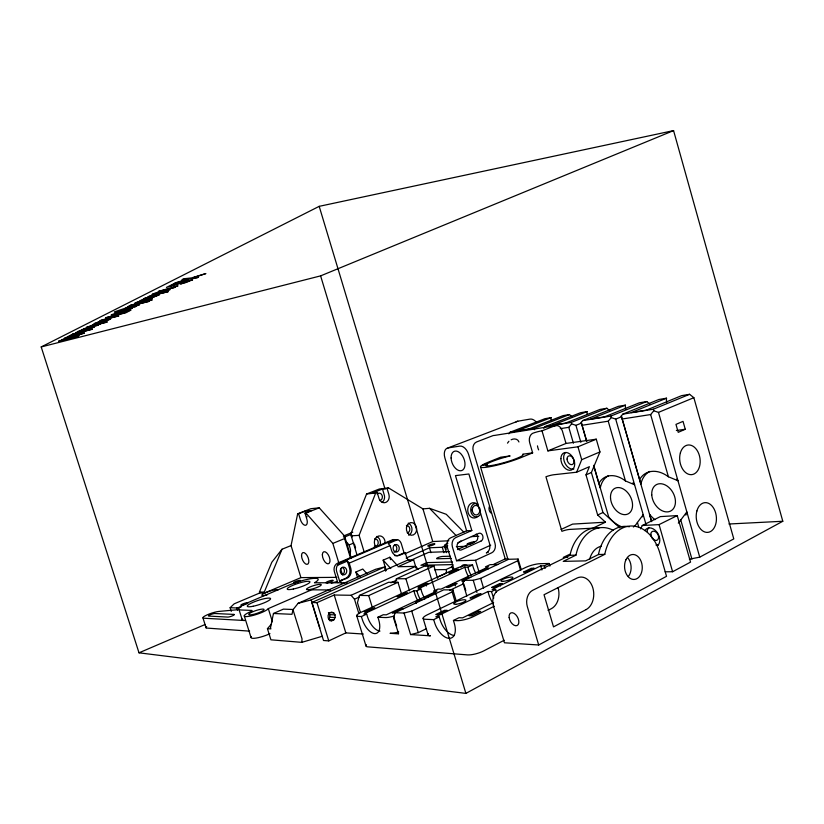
<?xml version="1.0" encoding="UTF-8"?>
<svg xmlns="http://www.w3.org/2000/svg" width="824" height="824" viewBox="0 0 824 824"><rect width="100%" height="100%" fill="white"/><g stroke="black" fill="none" stroke-linecap="round" stroke-linejoin="round"><path stroke-width="1.24" d="M271.539 623.964L267.44 628.661L270.921 639.815L301.8 642.349L302.037 638.919L292.994 609.729L298.082 603.333L375.569 569.302L385.086 566.799L311.194 599.903L298.082 603.333M520.583 570.28L517.771 560.763L518.09 559.043L508.645 559.28L463.974 580.312L462.985 583.124L466.848 596.04M293.344 609.503L283.384 609.132L273.455 613.489L270.519 627.764L270.869 628.887L267.44 628.661M336.82 577.356L300.935 577.614L291.047 545.591L297.67 513.805L310.895 508.686L319.238 507.842L344.504 535.971L351.251 558.075M292.994 609.729L291.984 614.302L273.455 613.489M401.679 594.475L397.982 582.3L388.547 582.3L359.429 595.412L357.462 602.663L360.438 612.397M394.974 583.557L396.396 578.767L424.247 566.222L433.898 566.026L437.596 578.324M398.589 633.728L393.553 617.918L395.129 612.716L404.048 613.046L411.722 611.089L452.139 591.91L452.891 589.912L443.734 589.84L394.531 612.994L392.183 612.912L400.66 608.926L403.018 608.998M425.771 565.635L426.884 562.596L452.551 561.989M364.27 552.307L359.109 535.363L375.692 492.979L377.145 492.412L379.164 498.953A6.417 5.294 83.9 0 0 386.013 502.331A6.417 5.294 83.9 0 0 388.887 494.369L387.115 488.488L382.501 489.023L372.561 492.927L377.145 492.412M357.039 555.005L351.189 535.837L351.117 533.252L366.577 494.009L379.359 488.993L388.547 487.921L422.949 508.892L429.551 508.315L446.237 514.289L463.891 532.253M576.625 472.214L589.387 466.693L586.008 474.882L597.658 515L605.475 522.179L592.899 528.163L569.899 529.399A6.602 1.288 -15.3 0 0 561.906 531.326L545.941 476.766A6.623 0.978 -15.7 0 1 553.913 474.727L576.625 472.214L581.703 459.699L577.954 446.804L547.867 450.882L542.017 430.849L541.131 430.983A6.633 0.731 -16 0 0 533.159 433.115L532.18 433.599A7.859 5.902 81 0 0 529.708 442.849L532.644 452.87L520.48 457.835A24.844 3.111 -16.1 0 1 491.732 466.343A24.844 3.111 -16.1 0 1 481.422 465.612L486.139 464.489A19.611 2.451 -16.1 0 0 503.928 462.666A19.611 2.451 -16.1 0 0 522.715 454.22L532.644 452.87M300.935 577.614L264.556 593.074L264.257 592.116L282.014 549.237L291.047 545.591M453.303 571.156L452.005 566.819L452.922 564.605L420.92 565.274L426.884 562.596M264.556 593.074L259.735 593.002L259.436 592.054L271.827 562.246L282.014 549.237M619.854 527.906L602.972 512.507L591.385 472.523L599.954 451.923L596.267 439.192L566.006 443.446L547.867 450.882M640.67 528.884L642.256 525.516L660.364 516.617L677.246 515.587L690.543 562.112L672.6 571.732L665.133 571.815M337.459 565.326L347.388 561.082L349.201 563.142L350.797 568.354A7.787 6.54 89.7 0 1 346.914 578.314L339.581 581.002L336.686 571.578A6.664 5.614 89.6 0 1 337.459 565.326L339.467 563.049L393.944 539.833L397.59 539.648A6.438 5.263 87.2 0 1 401.319 543.758L404.069 552.842L405.284 552.801L406.51 556.839A6.407 5.191 87.6 0 0 410.002 560.856M333.875 619.803L335.131 617.557L335.049 614.889L333.668 612.809L331.506 612.119L329.384 613.077L328.117 615.332L328.189 618.01L329.579 620.091L331.753 620.771L333.875 619.803L328.611 619.545L329.868 617.32L329.796 614.663L328.416 612.603M507.502 443.137L508.902 441.262M508.82 433.826L510.128 432.209L544.973 418.685L551.071 417.655A10.084 6.86 67.7 0 0 551.101 419.962M543.84 428.295L545.22 426.605L580.518 412.721L587.079 411.609A10.465 7.375 67 0 0 587.079 414.009M560.279 428.655L568.787 427.326L571.629 423.855L571.269 422.413L606.866 408.261L609.678 410.64M586.544 441.067L581.208 422.362L582.661 420.611L618.371 406.345L625.437 405.151A10.877 7.952 66.1 0 0 625.684 409.363M581.971 425.297L608.236 421.188L611.233 417.583L610.79 416.089L582.661 420.611M651.259 520.387L621.296 415.966L622.82 414.142L658.901 399.486L666.523 398.198A11.32 8.58 65 0 0 666.729 402.586M621.296 415.966L622.213 418.994L650.641 414.554L653.793 410.795L653.278 409.24L622.82 414.142M633.399 527.01A28.716 19.735 62.5 0 0 637.416 522.457L643.214 514.722A28.655 19.755 62.4 0 1 642.669 516.792M678.296 523.096A29.952 21.3 60.9 0 0 680.758 519.995L686.856 511.931A29.88 21.321 60.9 0 1 685.856 515.124M393.553 617.918L394.212 617.423M231.266 611.367L230.123 607.71L234.15 603.848L259.735 593.002M465.89 693.396L782.8 521.262L673.569 130.604L319.197 206.34L41.2 346.935L138.998 652.824L465.89 693.396L319.197 206.34M538.69 644.986L666.523 576.316L659.9 553.264A41.2 29.118 86.1 0 0 631.133 525.99A41.2 29.118 86.1 0 0 604.785 554.346L532.675 590.314A12.597 9.445 88.5 0 0 527.319 606.588L538.69 644.986L504.463 642.782L493.422 605.743A12.154 9.301 88.9 0 1 498.757 590.046L569.992 555.304A39.82 28.799 86.4 0 1 598.904 527.999M689.379 559.177L699.741 557.148L733.782 538.896L693.849 397.683L689.575 394.305L681.633 395.644L646.284 410.146L631.287 412.556L666.523 398.198M504.185 640.248L483.853 650.857A12.03 3.265 -16.3 0 1 467.414 654.895L367.772 646.85A10.702 2.585 -17.5 0 1 366.474 644.801M548.063 610.378L551.4 608.648A16.233 12.103 88 0 0 558.095 587.811M642.256 525.516L659.076 524.61L677.246 515.587M494.307 606.196L473.573 616.506A12.051 2.915 -16.4 0 1 457.124 620.637L453.437 620.482L454.292 623.325A16.655 9.064 64.1 0 1 449.07 638.342A16.655 9.064 64.1 0 1 434.536 622.419L433.692 619.638L425.442 619.277A11.618 2.719 -16.8 0 1 427.378 614.766L525.588 567.489A10.959 2.379 -15.6 0 1 540.441 563.668L549.134 563.492L549.896 566.088M629.351 526.752A40.953 29.067 86.2 0 0 598.471 554.521L585.637 560.886L563.225 561.371L575.966 555.139A40.057 28.861 86.4 0 1 613.272 530.347M453.437 620.482L459.03 617.722L462.604 617.866L493.627 602.54M404.048 613.046L410.589 634.583L418.252 632.657L426.296 628.722M496.419 592.199L495.626 589.521L491.506 591.519L488.024 591.488L435.834 616.805L439.223 616.939L440.067 619.72A16.593 9.095 64 0 0 454.498 635.551M549.134 563.492L544.334 565.82L540.781 565.882L492.134 589.49L495.626 589.521M433.692 619.638L439.223 616.939M499.735 583.567L491.64 587.481L494.318 587.502L502.424 583.567L499.735 583.567L500.456 585.998M463.974 580.312L473.233 580.281L480.66 578.376L517.771 560.763M449.78 590.303L463.613 583.763M475.716 572.938A14.152 8.292 64.5 0 1 473.254 567.396L472.533 565.006L469.412 565.068A10.104 2.05 -16.4 0 0 455.806 568.611L361.067 612.284A10.722 2.307 -17.4 0 0 358.45 616.404L361.386 616.537L362.169 619.082A15.172 7.622 65.7 0 0 374.766 633.625A15.172 7.622 65.7 0 0 378.71 619.844L377.907 617.238L383.263 614.735L386.25 614.848L437.05 591.004L433.98 590.973L434.485 592.652M433.98 590.973L437.977 589.098L441.067 589.119L488.601 566.799L485.439 566.861L490.126 564.656L497.933 564.502M416.161 568.23L413.617 559.784L408.086 559.939L311.791 602.509L323.513 640.495L328.766 640.897L345.833 632.894L363.312 634.027M597.658 515L602.972 512.507M493.895 564.224L505.236 558.899L507.759 558.837M454.693 583.526L446.762 587.255L449.193 587.265L457.124 583.526L454.693 583.526L455.404 585.905M561.082 529.461L572.546 524.115L605.475 522.179M424.762 598.224A14.626 8.003 65.1 0 1 421.589 591.436L420.848 588.975L416.882 590.808L413.947 590.777L363.837 613.962L366.68 614.076L367.463 616.62A15.12 7.653 65.7 0 0 379.977 631.081M472.533 565.006L467.888 567.159L464.88 567.211L417.902 588.954L420.848 588.975M361.386 616.537L366.68 614.076M437.503 577.202L445.279 573.617A2.317 1.844 88.1 0 0 446.34 570.651L446.021 569.569L434.485 569.745M471.812 530.512L455.765 537.588A7.313 5.768 86.5 0 0 452.407 546.909L456.558 560.742L475.52 560.269L491.743 552.791A7.416 5.747 86.3 0 0 495.008 543.356L468.65 454.57A9.795 5.974 68.4 0 0 459.823 446.103L447.978 447.937A9.661 5.82 68.5 0 0 444.898 457.979L466.621 530.811L471.812 530.512L455.466 475.623L468.887 473.985L489.569 543.593A7.375 5.727 86.3 0 1 486.315 552.966L488.436 551.987M425.761 583.505L417.964 587.11L420.219 587.121L428.037 583.505L425.761 583.505L426.492 585.926M446.021 569.569L452.005 566.819M456.558 560.742L490.733 545.158M359.429 595.412L368.699 595.567L397.982 582.3M396.396 578.767L405.882 578.716L433.898 566.026M311.791 602.509L316.972 602.653L334.204 595.01L351.065 595.278L354.474 599.202L359.161 597.091M390.834 582.795L396.694 580.148M351.065 595.278L415.543 566.387L418.118 569.168M457.444 549.577L475.726 541.358A4.058 3.172 86 0 0 477.745 538A4.058 3.172 86 0 0 476.19 534.096M446.454 552.646L444.816 547.157L447.762 545.838M411.784 559.836L428.696 552.337L449.265 551.606M413.617 559.784L397.951 566.737L415.543 566.387M406.15 558.054L429.469 547.785L442.282 547.26L445.279 545.921L446.258 549.206M466.621 530.811L450.615 537.856A7.272 5.758 86.5 0 0 447.267 547.126L454.168 570.146M685.269 429.263L678.224 432.343L675.968 424.391L683.024 421.363L685.269 429.263L676.36 430.499M339.581 581.002L345.73 578.324A7.777 6.53 89.7 0 0 349.613 568.375L347.388 561.082M404.069 552.842L398.332 555.355A7.519 6.149 87.3 0 1 394.531 555.479M405.284 552.801L399.547 555.314A7.529 6.149 87.3 0 1 391.616 550.71L390.071 545.622L388.238 543.644L397.59 539.648M404.615 553.862L432.755 541.553L448.864 540.781M586.008 474.882L591.385 472.523M347.11 582.774L314.459 582.774A20.59 3.615 -17.8 0 0 313.058 578.427A20.59 3.615 -17.8 0 0 288.462 585.37L249.167 602.128A21.156 3.76 -18.2 0 0 241.288 609.997L251.732 610.419A3.44 0.628 -18.4 0 1 250.475 611.717A12.731 2.348 -18.3 0 0 249.394 616.239A12.731 2.348 -18.3 0 0 268.305 608.606L308.825 590.993A3.389 0.618 -17.8 0 1 313.264 589.819L330.496 589.984M357.595 577.717L355.865 572.041L362.766 569.034L367.01 573.813M386.178 570.383L383.15 560.155L389.834 557.251L397.508 565.625M73.006 334.493L72.543 334.719L73.161 334.596M138.998 652.824L205.011 624.541M349.201 563.142L390.071 545.622M581.703 459.699L599.954 451.923M345.915 541.378L349.118 544.963L353.805 543.006M653.793 410.795L658.479 412.381L693.849 397.683M577.954 446.804L596.267 439.192M297.67 513.805L298.587 513.723L300.379 519.542A6.365 3.121 68.9 0 0 305.271 525.3A6.365 3.121 68.9 0 0 306.971 519.614L304.993 513.105L305.931 513.022L332.844 543.418L344.566 538.577L344.504 535.971M41.2 346.935L320.608 275.875L673.569 130.604M343.361 536.084L352.796 532.201M653.278 409.24L689.575 394.305M343.876 537.32L350.9 534.426M611.233 417.583L615.703 419.117L621.554 416.728M610.79 416.089L646.778 401.546L649.971 404.162M571.629 423.855L575.924 425.339L581.703 423.021M625.437 405.151L590.551 419.128L604.404 416.892L639.424 402.792L646.778 401.546M542.017 430.849L554.82 425.781A7.818 5.789 80.8 0 1 562.401 431.065L566.006 443.446M387.115 488.488L388.547 487.921M587.079 411.609L552.585 425.215L565.419 423.145L600.047 409.415L606.866 408.261M510.128 432.209L534.302 428.315L569.456 414.544L572.103 416.841M298.587 513.723L305.23 511.148L311.668 510.509L304.993 513.105M305.931 513.022L319.238 507.842M551.071 417.655L517.019 430.901L528.926 428.985L563.122 415.615L569.456 414.544M511.158 439.779C513.846 438.275 517.894 438.667 518.945 441.973M447.978 447.937L517.781 421.208L530.007 419.117A9.363 6.201 68 0 1 536.125 421.96M301.8 642.349L322.297 636.262M462.985 583.124L463.613 583.165M230.123 607.71L236.756 607.957L241.432 606.732M331.258 583.083L337.294 581.486M99.333 322.668L105.905 320.845A6.736 0.536 -15.9 0 0 109.355 319.64L110.684 318.909L102.022 320.691L93.854 323.657L104.597 321.896L100.24 323.636L107.357 321.854L106.42 322.318L86.623 327.272L99.189 322.884M486.953 463.933L482.246 465.066A24.844 3.111 -16.1 0 1 488.642 462.037L500.642 457.217L510.108 455.929A19.611 2.451 -16.1 0 0 486.953 463.933L487.684 466.405M545.22 426.605L571.269 422.413M556.602 425.483L494.452 435.443A7.323 5.634 80.9 0 0 492.711 435.731L476.622 441.942A7.395 5.758 81.2 0 0 473.285 451.119L505.236 558.899M366.577 494.009L375.692 492.979M238.991 609.595L218.854 611.429A9.517 1.658 -18.6 0 0 206.937 614.951A9.517 1.658 -18.6 0 0 203.827 618.216L244.573 620.513A21.136 3.955 -18.3 0 1 242.153 618.917M351.189 535.837L359.109 535.363M471.41 536.63L478.785 536.249M728.941 524.002L782.8 521.262M444.816 547.157L447.37 547.043M456.321 546.683L466.549 546.261M450.162 556.21L442.519 556.447A3.471 0.659 -16.6 0 0 437.843 557.673A3.471 0.659 -16.6 0 0 437.317 558.785L451.284 558.394M569.992 555.304L575.966 555.139M598.471 554.521L604.785 554.346M567.788 557.292L563.276 557.405L567.788 555.211A6.592 1.421 -15.1 0 1 569.837 554.367M488.096 568.951L485.624 568.993L478.002 572.567L480.464 572.546M436.123 593.414L433.712 593.383L425.575 597.215L427.975 597.256M259.436 592.054L264.257 592.116M329.466 612.644L333.668 612.809M329.796 614.663L335.049 614.889M377.907 617.238L385.261 617.557A11.072 2.462 -17.2 0 0 393.913 616.095M329.868 617.32L335.131 617.557M329.651 620.668L331.753 620.771M398.394 633.831L390.061 633.306A11.062 2.616 -17.2 0 0 398.723 631.915M410.589 634.583L430.437 635.809A11.608 2.884 -16.7 0 1 428.49 633.687M249.62 631.143L206.937 628.084A9.507 1.741 -18.7 0 1 206.7 626.601M445.279 545.921L444.486 545.745A8.58 1.545 -16.4 0 1 447.906 543.201M622.213 418.994L639.609 479.558A29.952 21.3 60.9 0 1 668.408 476.766L677.967 480.742A29.88 21.321 60.9 0 0 676.535 479.146M593.568 465.323L598.842 483.513A28.716 19.735 62.5 0 1 625.457 480.938L634.593 484.759A28.655 19.755 62.4 0 0 632.904 482.864M429.551 508.315L456.166 535.61M383.15 560.155L390.813 568.591M355.865 572.041L360.098 576.841M598.842 483.513L600.294 487.932A28.655 19.755 62.4 0 1 608.483 475.685M581.208 422.362L586.853 441.53M202.992 618L206.093 627.857M244.254 615.868L251.032 637.508M238.919 609.266L242.194 619.71M236.756 607.957L237.446 610.151M394.016 617.629L396.674 626.219M305.23 511.148L306.188 514.248M268.305 608.606L272.425 621.832M316.972 602.653L328.766 640.897M311.194 599.903L319.887 628.084M354.474 599.202L358.893 613.643M356.648 615.518L365.918 645.8M332.844 543.418L338.777 562.782M340.631 568.838L342.485 574.894M340.755 581.002L341.466 583.33M337.747 582.63L334.359 571.609A6.644 5.603 89.7 0 1 337.727 563.091L392.131 539.926A6.417 5.253 87.2 0 1 395.386 539.854M334.204 595.01L345.833 632.894M351.117 533.252L352.229 536.929M354.474 544.262L355.587 547.929M368.699 595.567L372.366 607.566M344.566 538.577L350.437 557.817M320.608 275.875L385.035 488.982M423.093 618.299L428.068 634.738M405.882 578.716L409.549 590.839M411.722 611.089L418.252 632.657M389.834 557.251L390.576 559.692M384.581 567.582L385.673 571.187M429.469 547.785L430.942 552.688M416.882 590.808L417.624 593.28A14.657 7.972 65.2 0 0 420.147 599.038M651.702 521.644L649.518 514.31A29.88 21.321 60.9 0 0 654.946 519.697M473.233 580.281L476.869 592.446M467.888 567.159L468.609 569.559A14.193 8.261 64.6 0 0 471.081 575.121M442.282 547.26L443.92 552.729M452.891 589.912L456.218 600.995M452.139 591.91L455.301 602.437M422.949 508.892L432.755 541.553M491.506 591.519L492.309 594.207A16.047 9.425 63.3 0 0 493.782 598.039M475.52 560.269L479.177 572.536M480.66 578.376L483.564 588.109M349.118 544.963L350.406 549.278A6.098 5.129 88.2 0 1 349.695 554.14M518.09 559.043L521.231 569.693M480.608 467.105L507.965 559.393M463.974 584.401L465.797 590.561M382.501 489.023L384.046 494.256A6.386 5.274 83.9 0 1 382.14 502.352M544.334 565.82L545.097 568.426M594.279 467.177L608.699 516.926A28.655 19.755 62.4 0 0 622.429 527.03M575.924 425.339L580.848 442.323M568.787 427.326L573.401 443.209M608.236 421.188L625.457 480.938M637.416 522.457L638.816 527.308M659.076 524.61L672.6 571.732M615.703 419.117L645.985 524.373M658.479 412.381L699.741 557.148M650.641 414.554L668.408 476.766M680.758 519.995L691.933 559.115M639.609 479.558L640.856 484.172A29.88 21.321 60.9 0 1 649.868 471.39M534.302 428.315L534.601 429.716M394.861 544.901A3.749 3.069 87.3 0 1 396.797 548.969A3.749 3.069 87.3 0 1 394.006 552.101M342.351 567.448A3.873 3.265 89.8 0 1 344.401 570.774A3.873 3.265 89.8 0 1 342.784 574.41M267.089 594.949A8.425 1.463 -18.1 0 1 262.073 594.691A8.425 1.463 -18.1 0 1 271.251 590.684A8.425 1.463 -18.1 0 1 277.801 590.272M307.012 516.936A6.335 3.141 68.9 0 1 306.837 516.308M460.863 540.904A8.58 1.545 -16.4 0 1 457.876 542.934M471.781 543.603A3.863 0.711 -16.3 0 1 467.043 544.252A3.863 0.711 -16.3 0 1 471.503 542.244A3.863 0.711 -16.3 0 1 474.099 542.563M473.151 543.078A3.863 0.711 -16.3 0 1 472.502 543.346M406.397 525.568A3.667 2.987 86 0 1 409.786 528.771A3.667 2.987 86 0 1 407.283 532.85M377.176 494.081A3.708 3.059 83.9 0 1 382.068 495.337A3.708 3.059 83.9 0 1 379.761 500.518M374.673 538.906A3.749 3.1 87.2 0 1 378.216 542.934A3.749 3.1 87.2 0 1 374.281 546.209M376.311 547.311A6.489 5.356 87.1 0 1 375.064 539.081A6.489 5.356 87.1 0 1 381.522 536.331A6.489 5.356 87.1 0 1 385.014 543.603M408.21 523.178A6.324 5.14 86 0 1 411.969 529.121A6.324 5.14 86 0 1 408.642 535.188M376.568 536.455A6.448 5.335 87.2 0 1 380.07 545.117M269.963 633.677A12.71 2.585 -18.5 0 1 256.171 638.064A12.71 2.585 -18.5 0 1 251.423 636.664M472.09 509.284A4.769 3.749 84.5 0 1 472.337 511.127M477.621 516.483A7.684 6.015 84.5 0 1 469.361 515.34A7.684 6.015 84.5 0 1 469.392 504.813A7.684 6.015 84.5 0 1 477.663 504.772M461.038 567.118A10.516 6.046 64.7 0 1 467.445 565.48M491.269 513.208A4.903 3.79 84.3 0 1 489.312 506.626M480.567 513.836A6.736 5.263 84.5 0 1 473.615 516.03A6.736 5.263 84.5 0 1 471.163 507.193A6.736 5.263 84.5 0 1 477.848 504.01M516.051 421.96A9.239 6.036 68.2 0 1 517.781 421.208M479.898 510.602A6.808 5.284 84.4 0 1 479.826 508.233M644.996 530.656A10.032 6.932 59.9 0 1 656.563 531.676A10.032 6.932 59.9 0 1 657.552 545.539M538.649 449.883A11.072 8.261 81.2 0 1 537.475 445.866M658.304 545.035A10.012 6.932 59.9 0 1 655.976 545.035M647.005 531.655A10.012 6.932 59.9 0 1 649.147 527.556M573.895 468.949A9.352 6.314 65.7 0 1 565.11 463.49A9.352 6.314 65.7 0 1 565.439 452.572M589.582 559.414A21.455 15.46 86.4 0 1 601.438 546.209M627.857 557.92A12.37 8.807 86.2 0 1 628.331 576.532M464.406 581.353A5.964 1.267 -16.3 0 1 462.82 579.972A5.964 1.267 -16.3 0 1 470.762 577.387M416.305 603.343A6.139 1.349 -16.8 0 1 417.346 601.283A6.139 1.349 -16.8 0 1 424.782 599.048M417.603 600.346A19.992 10.877 65.2 0 1 413.947 590.777M468.444 576.47A19.354 11.268 64.6 0 1 464.88 567.211M541.904 569.981A21.136 13.246 62.5 0 1 540.781 565.882M493.226 603.827A21.887 12.854 63.3 0 1 488.024 591.488M108.315 319.547L96.264 322.957L108.315 319.547M94.616 326.737C91.876 328.869 64.128 335.595 86.438 328.488L80.752 330.682L94.616 326.737M92.37 327.406L86.293 329.497L92.37 327.406M102.104 322.617L90.527 325.892L102.104 322.617M152.213 298.401C151.132 300.204 126.639 306.157 137.299 302.058A6.026 0.515 -16 0 1 140.801 300.945L143.798 300.132L136.887 302.738L152.213 298.401M159.032 294.941L150.256 298.257C174.915 288.946 122.961 307.476 145.869 298.226L144.252 298.473L159.032 294.941M132.314 308.166C128.729 310.782 100.24 317.405 123.827 309.906C107.532 316.313 124.146 309.515 132.314 308.166M129.914 308.887L123.291 311.173L129.914 308.887M167.869 290.161L154.613 293.88L167.869 290.161M139.503 304.695L134.497 306.683L136.485 306.188L135.424 306.713L114.309 311.905L129.502 306.806L139.503 304.695M128.008 311.05L124.63 312.811L117.729 314.521L122.457 312.378L128.008 311.05M67.249 336.851L81.421 332.803L76.364 334.791C99.21 327.736 63.129 336.841 71.76 335.162L67.249 336.851M130.738 310.215L125.804 312.801L105.565 317.817L115.432 315.087L118.707 313.377L111.127 315.036L112.538 314.335L130.738 310.215M152.172 294.436L164.821 291.789A7.426 0.659 -16.1 0 0 168.755 290.398C175.903 286.845 152.8 293.272 152.172 294.436M192.6 279.83L185.482 282.673L180.487 283.992L189.644 280.727L166.438 287.422L173.421 283.94L175.986 283.322L170.413 286.103L186.018 280.974L192.6 279.83M69.741 336.079L77.023 333.844L69.741 336.079M102.67 319.743L118.913 315.86L99.817 320.752L102.67 319.743M143.283 299.421L151.678 296.836L143.283 299.421M151.019 295.651L168.209 291.665L147.826 296.784L151.019 295.651M97.994 324.615L83.162 329.003L97.52 325.398L98.416 324.955L95.955 325.573L100.538 323.976L97.994 324.615M124.918 308.588L136.856 305.529L124.918 308.588M175.234 286.494L158.29 291.49L174.111 287.689L175.296 287.102L172.587 287.751L178.035 285.825L175.234 286.494M586.173 609.564L553.512 626.889L544.025 594.732L576.965 578.087A16.82 12.267 87.7 0 1 592.858 587.976A16.82 12.267 87.7 0 1 586.173 609.564M59.441 340.837L58.556 341.291L77.477 336.491L78.857 335.811L64.859 338.87L84.367 333.112L65.251 337.943L64.334 338.396L80.484 334.307L61.419 339.859L75.427 336.8L59.441 340.837M73.017 334.06L72.162 334.493L92.36 329.188L81.174 332.01L90.692 328.755L76.601 332.278L75.448 332.855L80.937 331.887L73.017 334.06M128.493 306.363L127.39 306.919L149.36 301.265L128.493 306.363M131.294 304.973L130.161 305.539L146.528 301.244L131.294 304.973M176.12 282.591L174.379 283.456L189.602 278.842L196.658 278.09L198.502 277.183L192.888 277.812L205.897 273.558L191.436 277.935L183.824 278.749L181.991 279.655L188.253 278.934L176.12 282.591M477.879 611.367L469.041 615.744L471.853 615.847L480.701 611.46L477.879 611.367M149.35 300.554L148.196 301.131L152.234 299.854L149.35 300.554M447.072 610.388L438.368 614.611L435.762 614.519L444.455 610.306L447.072 610.388M480.959 593.97L472.616 598.008L469.968 597.966L478.291 593.939L480.959 593.97M534.014 568.261L526.237 572.021L523.528 572.052L531.295 568.303L534.014 568.261M374.817 608.102L366.474 611.964L364.29 611.882L372.613 608.04L374.817 608.102M407.365 593.064L399.352 596.772L397.106 596.731L405.12 593.033L407.365 593.064M458.556 569.405L451.037 572.876L448.73 572.907L456.249 569.436L458.556 569.405M480.948 541.121L461.481 549.896A4.141 3.265 86.5 0 1 457.258 547.363A4.141 3.265 86.5 0 1 459.143 542.089L478.651 533.406A4.089 3.183 85.9 0 1 482.771 535.93A4.089 3.183 85.9 0 1 480.948 541.121M233.903 614.416L214.92 613.509A3.595 0.628 -18.6 0 0 210.326 614.714A3.595 0.628 -18.6 0 0 208.853 616.084L227.723 617.073A3.687 0.67 -18.5 0 0 232.471 615.827A3.687 0.67 -18.5 0 0 233.903 614.416M341.455 567.973A3.883 3.265 89.7 0 0 342.3 574.637A3.883 3.265 89.7 0 0 346.719 570.445A3.883 3.265 89.7 0 0 341.455 567.973M394.243 545.303A3.76 3.069 87.3 0 0 395.077 551.75A3.76 3.069 87.3 0 0 399.218 547.744A3.76 3.069 87.3 0 0 394.243 545.303M295.013 582.774A3.636 0.628 -17.8 0 0 300.441 580.601A3.636 0.628 -17.8 0 0 295.476 581.497A3.636 0.628 -17.8 0 0 295.013 582.774M327.643 582.774A3.801 0.69 -17.6 0 0 333.215 580.498A3.801 0.69 -17.6 0 0 327.931 581.435A3.801 0.69 -17.6 0 0 327.643 582.774M242.287 605.269A3.77 0.659 -18.3 0 0 248.003 602.962A3.77 0.659 -18.3 0 0 243.039 603.827A3.77 0.659 -18.3 0 0 242.287 605.269M322.349 554.779A6.458 3.193 67.8 0 0 328.034 563.843A6.458 3.193 67.8 0 0 328.158 554.634A6.458 3.193 67.8 0 0 322.349 554.779M301.533 555.561A6.273 3.018 68 0 0 307.002 564.378A6.273 3.018 68 0 0 307.033 555.417A6.273 3.018 68 0 0 301.533 555.561M429.376 546.054A3.687 0.649 -16.6 0 0 434.866 543.953A3.687 0.649 -16.6 0 0 429.767 544.767A3.687 0.649 -16.6 0 0 429.376 546.054M407.221 525.259A6.355 5.16 85.9 0 0 411.238 535.24A6.355 5.16 85.9 0 0 416.141 526.227A6.355 5.16 85.9 0 0 407.221 525.259M293.272 589.026A11.917 2.091 -17.8 0 0 309.948 581.826A11.917 2.091 -17.8 0 0 292.541 585.452A11.917 2.091 -17.8 0 0 293.272 589.026M308.712 589.696A7.787 1.411 -17.7 0 0 321.092 585.174A7.787 1.411 -17.7 0 0 311.822 586.255A7.787 1.411 -17.7 0 0 308.712 589.696M253.153 606.258A12.247 2.173 -18.2 0 0 270.602 598.729A12.247 2.173 -18.2 0 0 253.102 602.313A12.247 2.173 -18.2 0 0 253.153 606.258M252.659 614.539A8.096 1.494 -18.3 0 0 264.071 609.492A8.096 1.494 -18.3 0 0 252.381 611.913A8.096 1.494 -18.3 0 0 252.659 614.539M451.089 458A10.341 6.262 68.2 0 0 461.79 470.556A10.341 6.262 68.2 0 0 461.244 454.199A10.341 6.262 68.2 0 0 451.089 458M472.595 507.945A4.81 3.76 84.5 0 0 476.334 514.99A4.81 3.76 84.5 0 0 479.104 507.636A4.81 3.76 84.5 0 0 472.595 507.945M560.876 458.638A9.373 6.304 65.7 0 0 571.145 470.123A9.373 6.304 65.7 0 0 571.362 455.425A9.373 6.304 65.7 0 0 560.876 458.638M650.806 534.354A5.006 3.471 59.9 0 0 656.656 540.389A5.006 3.471 59.9 0 0 656.687 532.716A5.006 3.471 59.9 0 0 650.806 534.354M567.056 459.071A4.676 3.162 65.7 0 0 572.34 464.54A4.676 3.162 65.7 0 0 572.165 457.093A4.676 3.162 65.7 0 0 567.056 459.071M610.533 498.252A14.389 9.919 62.4 0 0 627.878 514.011A14.389 9.919 62.4 0 0 626.147 491.053A14.389 9.919 62.4 0 0 610.533 498.252M696.888 510.983A14.935 10.053 84 0 0 707.857 532.376A14.935 10.053 84 0 0 714.212 509.211A14.935 10.053 84 0 0 696.888 510.983M680.366 452.932A14.935 10.156 82.1 0 0 691.449 474.665A14.935 10.156 82.1 0 0 697.949 451.851A14.935 10.156 82.1 0 0 680.366 452.932M651.753 494.863A15.007 10.712 60.9 0 0 670.273 511.23A15.007 10.712 60.9 0 0 668.748 487.334A15.007 10.712 60.9 0 0 651.753 494.863M509.139 617.485A7.055 4.12 62.4 0 0 517.081 625.55A7.055 4.12 62.4 0 0 515.69 614.642A7.055 4.12 62.4 0 0 509.139 617.485M625.869 559.918A12.504 8.837 86.1 0 0 633.151 579.437A12.504 8.837 86.1 0 0 641.206 561.577A12.504 8.837 86.1 0 0 625.869 559.918M455.734 604.291A6.417 1.473 -16.4 0 0 465.859 600.624A6.417 1.473 -16.4 0 0 457.825 601.108A6.417 1.473 -16.4 0 0 455.734 604.291M503.176 581.353A6.242 1.38 -15.9 0 0 512.899 577.84A6.242 1.38 -15.9 0 0 504.793 578.469A6.242 1.38 -15.9 0 0 503.176 581.353"/></g></svg>
